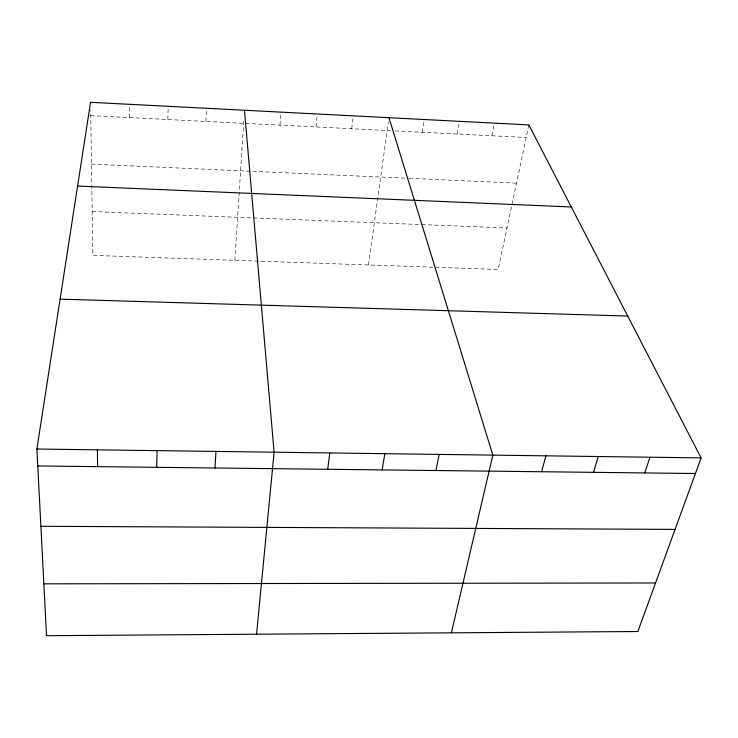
<?xml version="1.0" encoding="UTF-8"?>
<svg xmlns="http://www.w3.org/2000/svg" width="738" height="738" viewBox="0 0 738 738"><rect width="100%" height="100%" fill="white"/><g stroke="black" fill="none" stroke-linecap="round" stroke-linejoin="round"><path stroke-width="0.55" stroke-dasharray="3.69 2.77" d="M129.464 117.6L129.528 104.316M167.84 119.519L168.172 106.309M205.902 121.429L206.483 108.283M234.841 260.311L243.771 121.143M279.96 125.137L281.04 112.13M315.993 126.945L317.303 114.003M351.731 128.735L353.281 115.857M368.483 264.96L388.373 121.973M422.348 132.277L424.359 119.528M457.237 134.021L459.47 121.336M491.849 135.755L494.294 123.135M528.851 124.916L498.196 269.462L259.619 261.178M258.494 261.132L92.831 255.376L90.673 110.091M92.176 211.548L420.522 224.546M421.675 224.592L506.997 227.968M91.475 164.104L408.188 178.292M409.332 178.338L516.499 183.144M90.756 115.654L390.587 130.681M395.125 130.912L526.185 137.48"/><path stroke-width="1.11" d="M156.677 467.32L157.065 450.641M214.97 467.993L215.966 451.425M256.566 634.21L274.102 452.209L244.472 110.248M327.672 469.285L329.821 452.947M36.9 449.036L90.553 102.305L528.851 124.916L701.1 457.901L637.881 631.507L46.522 635.695L36.9 449.036L701.1 457.901M382.146 469.912L384.839 453.685M435.955 470.53L439.175 454.405M451.388 632.826L492.846 455.125L388.963 117.702M541.627 471.748L545.862 455.835M593.5 472.338L598.241 456.536M644.763 472.929L649.975 457.219M43.846 583.832L655.556 582.974M40.885 526.286L675.067 529.395M37.767 465.955L695.417 473.51M60.092 299.139L627.734 316.067M77.591 186.068L571.286 206.963M97.379 449.848L97.61 466.637"/></g></svg>
